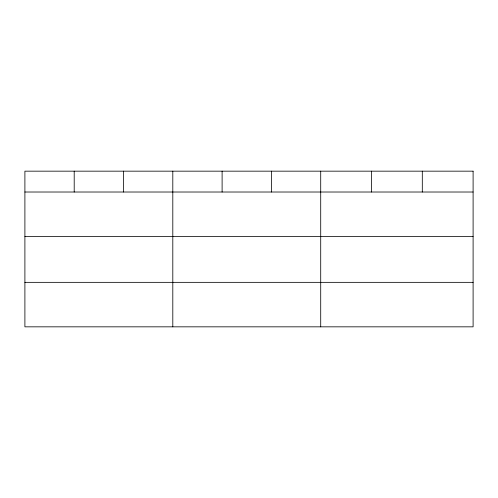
<?xml version="1.0" encoding="UTF-8"?>
<svg xmlns="http://www.w3.org/2000/svg" width="498" height="498" viewBox="0 0 498 498"><rect width="100%" height="100%" fill="white"/><g stroke="black" fill="none" stroke-linecap="round" stroke-linejoin="round"><path stroke-width="0.75" d="M24.9 192.016L473.1 192.016M24.9 236.506L473.1 236.506M24.9 282.347L473.1 282.347M422.304 171.163L422.304 192.016M371.508 171.163L371.508 192.016M320.712 171.163L320.712 326.837M271.41 171.163L271.41 192.016M222.108 171.163L222.108 192.016M172.806 171.163L172.806 326.837M123.504 171.163L123.504 192.016M74.202 171.163L74.202 192.016M473.1 171.163L24.9 171.163L24.9 326.837L473.1 326.837L473.1 171.163"/></g></svg>
